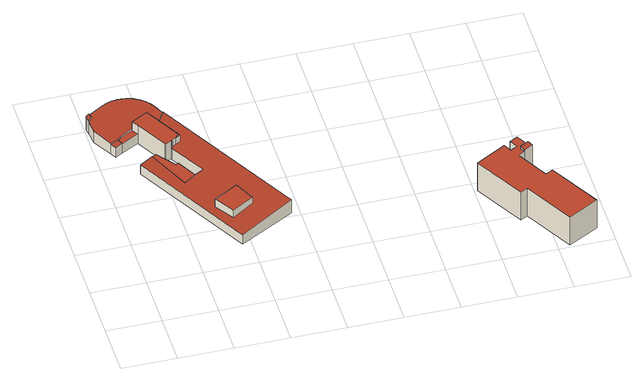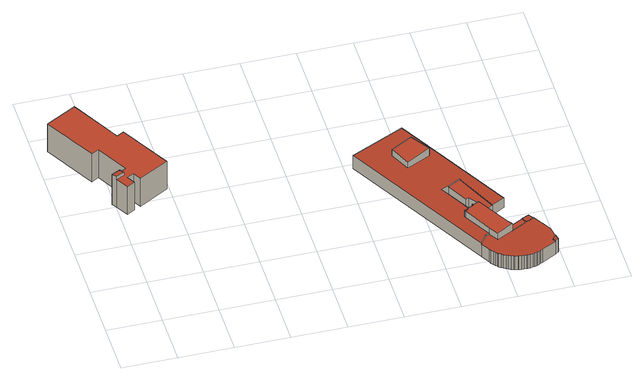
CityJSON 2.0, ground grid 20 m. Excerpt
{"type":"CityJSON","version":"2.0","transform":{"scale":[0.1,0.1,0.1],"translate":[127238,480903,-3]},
"CityObjects":{
"building1":{"type":"Building","attributes":{"b3_dak_type":"multiple horizontal","b3_h_dak_50p":2.39,"b3_h_dak_70p":2.66,"b3_h_dak_max":5.58,"b3_h_dak_min":1.15,"b3_h_maaiveld":-3,"b3_kas_warenhuis":false,"b3_mutatie_ahn3_ahn4":false,"b3_reconstructie_onvolledig":false,"b3_rmse_lod12":1.06,"b3_rmse_lod13":1.06,"b3_rmse_lod22":0.0836,"b3_val3dity_lod12":"[]","b3_val3dity_lod13":"[]","b3_val3dity_lod22":"[]","b3_volume_lod12":9102.28,"b3_volume_lod13":9102.28,"b3_volume_lod22":8818.77,"geconstateerd":false,"oorspronkelijkbouwjaar":2001,"status":"Pand in gebruik"},"children":["building1-1"]},
"building1-1":{"type":"BuildingPart","parents":["building1"],"geometry":[{"type":"Solid","lod":"2.2","boundaries":[[[[0,1,2,3,4,5,6,7,8,9,10,11,12,13,14,15,16,17,18,19,20,21,22,23,24,25,26,27,28,29,30,31,32,33,34,35,36,37,38,39,40,41,42,43,44,45,46,47,48,49,50,51,52,53]],[[54,22,21,55]],[[56,26,25,57]],[[58,24,23,59]],[[60,30,29,61]],[[62,31,30,60]],[[61,29,28,63]],[[63,28,27,64]],[[59,23,22,54]],[[64,27,26,56]],[[65,19,18,66]],[[67,20,19,65]],[[57,25,24,58]],[[68,17,16,69]],[[66,18,17,68]],[[55,21,20,67]],[[70,71,72,73]],[[74,73,72,75,76]],[[77,12,11,78]],[[69,16,15,79]],[[80,13,12,77]],[[81,14,13,80]],[[79,15,14,81]],[[82,10,9,83]],[[78,11,10,82]],[[84,85,86,87]],[[83,9,8,88]],[[89,49,90]],[[87,86,91,89,90]],[[88,8,7,92]],[[92,7,6,93]],[[93,6,5,94]],[[95,2,1,96]],[[97,3,2,95]],[[98,99,4,3,97]],[[100,0,53,101]],[[102,100,103,104]],[[105,106,107,108]],[[108,107,109,110,111]],[[112,44,43,113]],[[114,33,32,115,116]],[[90,49,48,117]],[[118,36,35,119]],[[120,42,41,121]],[[122,40,39,123]],[[123,39,38,124]],[[121,41,40,122]],[[125,52,51,126]],[[127,128,129,130]],[[131,132,128,127]],[[115,32,31,62]],[[71,50,49,89]],[[76,75,91,86]],[[126,51,50,71,70]],[[101,53,52,125,133]],[[133,125,134,135]],[[94,5,4,99]],[[136,124,38,37,137]],[[117,48,47,138]],[[139,34,33,114]],[[138,47,46,140]],[[140,46,45,141]],[[110,109,142,143]],[[144,145,146,85,84]],[[147,148,146,145]],[[149,112,106,105]],[[141,45,44,112,149]],[[137,37,36,118]],[[119,35,34,139]],[[130,129,150,151]],[[151,150,132,131]],[[152,120,153,154]],[[42,120,152]],[[113,43,42,152]],[[116,115,148,147]],[[135,134,155,156]],[[156,155,73,74]],[[157,158,145,144]],[[96,1,0,100,102]],[[104,103,99,98]],[[143,142,158,157,159]],[[159,157,160]],[[111,110,160]],[[154,153,124,136]],[[91,75,72,71,89]],[[151,131,127,130]],[[159,160,110,143]],[[73,155,134,125,126,70]],[[99,103,100,101,133,135,156,74,76,86,85,146,148,115,62,60,61,63,64,56,57,58,59,54,55,67,65,66,68,69,79,81,80,77,78,82,83,88,92,93,94]],[[104,98,97,95,96,102]],[[154,136,137,118,119,139,114,116,147,145,158,142,109,107,106,112,113,152],[129,128,132,150]],[[111,160,157,144,84,87,90,117,138,140,141,149,105,108]],[[124,153,120,121,122,123]]]],"semantics":{"surfaces":[{"type":"GroundSurface"},{"type":"WallSurface","on_footprint_edge":true},{"type":"WallSurface","on_footprint_edge":false},{"type":"RoofSurface"}],"values":[[0,1,1,1,1,1,1,1,1,1,1,1,1,1,1,1,2,2,1,1,1,1,1,1,1,2,1,1,2,1,1,1,1,1,1,1,2,2,2,1,1,1,1,1,1,1,1,1,2,2,1,1,2,1,1,2,1,1,1,1,1,1,2,2,2,2,1,1,1,2,2,2,1,1,2,2,2,2,1,2,2,2,2,2,3,3,3,3,3,3,3,3,3]]}}]},
"building2":{"type":"Building","attributes":{"b3_dak_type":"multiple horizontal","b3_h_dak_50p":10.05,"b3_h_dak_70p":10.07,"b3_h_dak_max":11.49,"b3_h_dak_min":1.62,"b3_h_maaiveld":-2.48,"b3_kas_warenhuis":false,"b3_mutatie_ahn3_ahn4":false,"b3_reconstructie_onvolledig":false,"b3_rmse_lod12":0.496,"b3_rmse_lod13":0.496,"b3_rmse_lod22":0.477,"b3_val3dity_lod12":"[]","b3_val3dity_lod13":"[]","b3_val3dity_lod22":"[]","b3_volume_lod12":7218.89,"b3_volume_lod13":7218.89,"b3_volume_lod22":7214.46,"geconstateerd":false,"oorspronkelijkbouwjaar":2011,"status":"Pand in gebruik"},"children":["building2-1"]},
"building2-1":{"type":"BuildingPart","parents":["building2"],"geometry":[{"type":"Solid","lod":"2.2","boundaries":[[[[161,162,163,164,165,166,167,168,169,170,171,172,173,174,175,176,177,178]],[[179,171,170,180]],[[181,177,176,182]],[[183,178,177,181]],[[184,175,174,185]],[[182,176,175,184]],[[185,174,173,186]],[[187,172,171,179]],[[186,173,172,187]],[[180,170,169,188]],[[188,169,168,189]],[[189,168,167,190]],[[191,162,161,192,193]],[[194,166,165,195]],[[196,197,195,198]],[[190,167,166,194]],[[198,195,165,164,199]],[[199,164,163,200]],[[200,163,162,191]],[[192,161,178,183]],[[193,192,197,196]],[[193,196,198,199,200,191]],[[197,192,183,181,182,184,185,186,187,179,180,188,189,190,194,195]]]],"semantics":{"surfaces":[{"type":"GroundSurface"},{"type":"WallSurface","on_footprint_edge":true},{"type":"WallSurface","on_footprint_edge":false},{"type":"RoofSurface"}],"values":[[0,1,1,1,1,1,1,1,1,1,1,1,1,1,2,1,1,1,1,1,2,3,3]]}}]}
},
"vertices":[
[10,989,0],[7,1013,0],[9,1014,0],[8,1015,0],[18,1021,0],[74,1052,0],[82,1056,0],[86,1058,0],[94,1061,0],[98,1063,0],[103,1064,0],[111,1066,0],[120,1067,0],[129,1068,0],[133,1068,0],[142,1068,0],[151,1067,0],[160,1066,0],[164,1065,0],[173,1063,0],[177,1061,0],[186,1058,0],[194,1054,0],[201,1050,0],[209,1045,0],[216,1039,0],[223,1034,0],[226,1030,0],[232,1024,0],[237,1017,0],[243,1010,0],[247,1002,0],[266,968,0],[570,418,0],[368,307,0],[367,308,0],[367,307,0],[125,745,0],[174,772,0],[190,781,0],[243,714,0],[252,719,0],[294,642,0],[321,656,0],[249,788,0],[246,792,0],[225,781,0],[224,783,0],[223,783,0],[158,899,0],[95,864,0],[67,849,0],[55,870,0],[15,944,0],[194,1054,61],[186,1058,61],[223,1034,60],[216,1039,60],[209,1045,60],[201,1050,61],[243,1010,58],[237,1017,59],[247,1002,58],[232,1024,59],[226,1030,59],[173,1063,61],[164,1065,61],[177,1061,61],[160,1066,61],[151,1067,61],[95,864,44],[95,864,43],[86,881,43],[86,881,44],[86,881,46],[93,892,43],[93,892,47],[120,1067,61],[111,1066,60],[142,1068,61],[129,1068,61],[133,1068,61],[103,1064,60],[98,1063,60],[204,956,81],[204,956,54],[144,922,50],[144,922,82],[94,1061,60],[158,899,43],[158,899,81],[144,922,43],[86,1058,59],[82,1056,59],[74,1052,59],[9,1014,60],[7,1013,60],[8,1015,60],[18,1021,61],[18,1021,56],[10,989,53],[15,944,50],[10,989,56],[24,1007,55],[24,1007,58],[251,790,81],[251,790,52],[248,795,52],[248,795,81],[264,803,53],[264,803,80],[264,803,81],[249,788,51],[321,656,51],[570,418,59],[266,968,55],[266,968,59],[223,783,81],[367,307,42],[367,308,42],[294,642,43],[252,719,43],[243,714,43],[190,781,43],[174,772,43],[55,870,42],[67,849,42],[359,398,77],[359,398,45],[439,444,52],[439,444,78],[314,469,78],[314,469,44],[55,870,45],[71,880,43],[71,880,46],[174,772,46],[125,745,42],[224,783,81],[368,307,42],[225,781,81],[246,792,81],[284,813,54],[284,813,81],[224,921,81],[224,921,54],[224,921,51],[240,927,56],[240,927,52],[249,788,81],[403,521,52],[403,521,78],[294,642,49],[246,613,42],[246,613,45],[85,885,44],[85,885,46],[280,820,81],[280,820,54],[280,820,82],[272,812,81],
[1400,403,5],[1410,385,5],[1380,368,5],[1379,370,5],[1378,370,5],[1355,357,5],[1419,241,5],[1445,256,5],[1551,66,5],[1439,4,5],[1338,187,5],[1312,172,5],[1209,358,5],[1320,420,5],[1336,390,5],[1360,404,5],[1344,433,5],[1374,450,5],[1338,187,130],[1439,4,130],[1344,433,131],[1360,404,131],[1374,450,131],[1336,390,131],[1320,420,131],[1209,358,130],[1312,172,130],[1551,66,131],[1445,256,131],[1419,241,131],[1410,385,141],[1400,403,131],[1400,403,144],[1355,357,131],[1378,370,131],[1369,389,143],[1369,389,131],[1378,370,140],[1379,370,140],[1380,368,140]
]}
